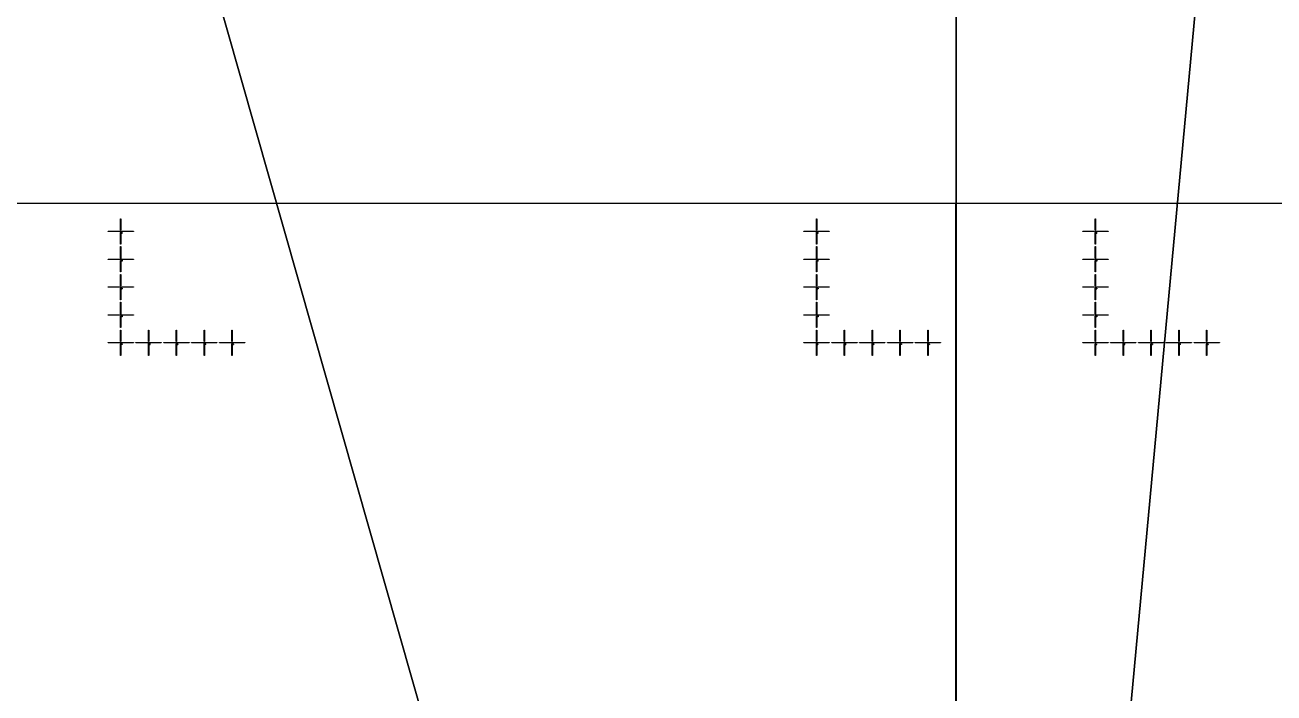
# Model space of a CAD drawing. Extents: x -25400 to 25400, y -24113 to 25400.
# Drawn here: x -6690 to 2285, y 13637 to 18440 of the extents above; entities that cross this region are included whole.
import ezdxf

# ---------------------------------------------------------------- set-up
doc = ezdxf.new("R2010")
doc.units = 0
for name, color, linetype in [('L0D0', 1, 'CONTINUOUS'), ('L1D0', 2, 'CONTINUOUS'), ('L3D0', 3, 'CONTINUOUS')]:
    doc.layers.add(name, color=color, linetype=linetype)

msp = doc.modelspace()

# ---------------------------------------------------------------- linework, layer by layer
at = {"layer": 'L0D0'}
for points in [[(0, 25400), (0, 0)], [(0, 0), (0, 25400)], [(2112.945, 22802.313), (0, 0), (-6266.882, 22025.807)], [(0, 0), (2112.945, 22802.313), (2156.161, 22798.267), (2199.368, 22794.139), (2242.568, 22789.93), (2285.759, 22785.638)], [(-6724.707, 21890.37), (-6683.205, 21903.077), (-6641.678, 21915.705), (-6600.127, 21928.254), (-6558.553, 21940.724), (-6516.956, 21953.116), (-6475.334, 21965.428), (-6433.69, 21977.662), (-6392.022, 21989.817), (-6350.332, 22001.893), (-6308.618, 22013.89), (-6266.882, 22025.807), (0, 0), (-13800.333, 18274.595)]]:
    msp.add_lwpolyline(points, dxfattribs=at)
at = {"layer": 'L1D0'}
for points in [[(-6002.75, 16963.85), (-6002.75, 17046.85), (-6000.25, 17046.85), (-6000.25, 16963.85)], [(-1002.75, 16963.85), (-1002.75, 17046.85), (-1000.25, 17046.85), (-1000.25, 16963.85)], [(1000.25, 16963.85), (1000.25, 17046.85), (1002.75, 17046.85), (1002.75, 16963.85)], [(-6092.5, 16954.6), (-6092.5, 16957.1), (-6009.5, 16957.1), (-6009.5, 16954.6)], [(-6001.7, 16950.85), (-6001.7, 16955.65), (-6006.5, 16955.65), (-6006.5, 16956.05), (-6001.7, 16956.05), (-6001.7, 16960.85), (-6001.3, 16960.85), (-6001.3, 16956.05), (-5996.5, 16956.05), (-5996.5, 16955.65), (-6001.3, 16955.65), (-6001.3, 16950.85)], [(-6002.75, 16864.85), (-6002.75, 16947.85), (-6000.25, 16947.85), (-6000.25, 16864.85)], [(-5995.5, 16945.294), (-5995.5, 16948.85), (-5991.056, 16948.85), (-5991.056, 16947.961), (-5994.611, 16947.961), (-5994.611, 16946.183), (-5991.944, 16946.183), (-5991.944, 16945.294)], [(-5995.5, 16942.628), (-5995.5, 16943.517), (-5991.944, 16943.517), (-5991.944, 16942.628)], [(-5993.5, 16954.6), (-5993.5, 16957.1), (-5910.5, 16957.1), (-5910.5, 16954.6)], [(-5991.944, 16943.517), (-5991.944, 16945.294), (-5991.056, 16945.294), (-5991.056, 16943.517)], [(-1092.5, 16954.6), (-1092.5, 16957.1), (-1009.5, 16957.1), (-1009.5, 16954.6)], [(-1001.7, 16950.85), (-1001.7, 16955.65), (-1006.5, 16955.65), (-1006.5, 16956.05), (-1001.7, 16956.05), (-1001.7, 16960.85), (-1001.3, 16960.85), (-1001.3, 16956.05), (-996.5, 16956.05), (-996.5, 16955.65), (-1001.3, 16955.65), (-1001.3, 16950.85)], [(-1002.75, 16864.85), (-1002.75, 16947.85), (-1000.25, 16947.85), (-1000.25, 16864.85)], [(-995.5, 16945.294), (-995.5, 16948.85), (-991.056, 16948.85), (-991.056, 16947.961), (-994.611, 16947.961), (-994.611, 16946.183), (-991.944, 16946.183), (-991.944, 16945.294)], [(-995.5, 16942.628), (-995.5, 16943.517), (-991.944, 16943.517), (-991.944, 16942.628)], [(-993.5, 16954.6), (-993.5, 16957.1), (-910.5, 16957.1), (-910.5, 16954.6)], [(-991.944, 16943.517), (-991.944, 16945.294), (-991.056, 16945.294), (-991.056, 16943.517)], [(910.5, 16954.6), (910.5, 16957.1), (993.5, 16957.1), (993.5, 16954.6)], [(1001.3, 16950.85), (1001.3, 16955.65), (996.5, 16955.65), (996.5, 16956.05), (1001.3, 16956.05), (1001.3, 16960.85), (1001.7, 16960.85), (1001.7, 16956.05), (1006.5, 16956.05), (1006.5, 16955.65), (1001.7, 16955.65), (1001.7, 16950.85)], [(1000.25, 16864.85), (1000.25, 16947.85), (1002.75, 16947.85), (1002.75, 16864.85)], [(1007.5, 16945.294), (1007.5, 16948.85), (1011.944, 16948.85), (1011.944, 16947.961), (1008.389, 16947.961), (1008.389, 16946.183), (1011.056, 16946.183), (1011.056, 16945.294)], [(1007.5, 16942.628), (1007.5, 16943.517), (1011.056, 16943.517), (1011.056, 16942.628)], [(1009.5, 16954.6), (1009.5, 16957.1), (1092.5, 16957.1), (1092.5, 16954.6)], [(1011.056, 16943.517), (1011.056, 16945.294), (1011.944, 16945.294), (1011.944, 16943.517)], [(-6002.75, 16763.85), (-6002.75, 16846.85), (-6000.25, 16846.85), (-6000.25, 16763.85)], [(-1002.75, 16763.85), (-1002.75, 16846.85), (-1000.25, 16846.85), (-1000.25, 16763.85)], [(1000.25, 16763.85), (1000.25, 16846.85), (1002.75, 16846.85), (1002.75, 16763.85)], [(-6092.5, 16754.6), (-6092.5, 16757.1), (-6009.5, 16757.1), (-6009.5, 16754.6)], [(-6001.7, 16750.85), (-6001.7, 16755.65), (-6006.5, 16755.65), (-6006.5, 16756.05), (-6001.7, 16756.05), (-6001.7, 16760.85), (-6001.3, 16760.85), (-6001.3, 16756.05), (-5996.5, 16756.05), (-5996.5, 16755.65), (-6001.3, 16755.65), (-6001.3, 16750.85)], [(-6002.75, 16664.85), (-6002.75, 16747.85), (-6000.25, 16747.85), (-6000.25, 16664.85)], [(-5992.833, 16742.628), (-5992.833, 16744.406), (-5995.5, 16744.406), (-5995.5, 16746.183), (-5994.611, 16746.183), (-5994.611, 16745.294), (-5992.833, 16745.294), (-5992.833, 16747.961), (-5993.722, 16747.961), (-5993.722, 16748.85), (-5991.944, 16748.85), (-5991.944, 16745.294), (-5991.056, 16745.294), (-5991.056, 16744.406), (-5991.944, 16744.406), (-5991.944, 16742.628)], [(-5994.611, 16746.183), (-5994.611, 16747.961), (-5993.722, 16747.961), (-5993.722, 16746.183)], [(-5993.5, 16754.6), (-5993.5, 16757.1), (-5910.5, 16757.1), (-5910.5, 16754.6)], [(-1092.5, 16754.6), (-1092.5, 16757.1), (-1009.5, 16757.1), (-1009.5, 16754.6)], [(-1001.7, 16750.85), (-1001.7, 16755.65), (-1006.5, 16755.65), (-1006.5, 16756.05), (-1001.7, 16756.05), (-1001.7, 16760.85), (-1001.3, 16760.85), (-1001.3, 16756.05), (-996.5, 16756.05), (-996.5, 16755.65), (-1001.3, 16755.65), (-1001.3, 16750.85)], [(-1002.75, 16664.85), (-1002.75, 16747.85), (-1000.25, 16747.85), (-1000.25, 16664.85)], [(-992.833, 16742.628), (-992.833, 16744.406), (-995.5, 16744.406), (-995.5, 16746.183), (-994.611, 16746.183), (-994.611, 16745.294), (-992.833, 16745.294), (-992.833, 16747.961), (-993.722, 16747.961), (-993.722, 16748.85), (-991.944, 16748.85), (-991.944, 16745.294), (-991.056, 16745.294), (-991.056, 16744.406), (-991.944, 16744.406), (-991.944, 16742.628)], [(-994.611, 16746.183), (-994.611, 16747.961), (-993.722, 16747.961), (-993.722, 16746.183)], [(-993.5, 16754.6), (-993.5, 16757.1), (-910.5, 16757.1), (-910.5, 16754.6)], [(910.5, 16754.6), (910.5, 16757.1), (993.5, 16757.1), (993.5, 16754.6)], [(1001.3, 16750.85), (1001.3, 16755.65), (996.5, 16755.65), (996.5, 16756.05), (1001.3, 16756.05), (1001.3, 16760.85), (1001.7, 16760.85), (1001.7, 16756.05), (1006.5, 16756.05), (1006.5, 16755.65), (1001.7, 16755.65), (1001.7, 16750.85)], [(1000.25, 16664.85), (1000.25, 16747.85), (1002.75, 16747.85), (1002.75, 16664.85)], [(1010.167, 16742.628), (1010.167, 16744.406), (1007.5, 16744.406), (1007.5, 16746.183), (1008.389, 16746.183), (1008.389, 16745.294), (1010.167, 16745.294), (1010.167, 16747.961), (1009.278, 16747.961), (1009.278, 16748.85), (1011.056, 16748.85), (1011.056, 16745.294), (1011.944, 16745.294), (1011.944, 16744.406), (1011.056, 16744.406), (1011.056, 16742.628)], [(1008.389, 16746.183), (1008.389, 16747.961), (1009.278, 16747.961), (1009.278, 16746.183)], [(1009.5, 16754.6), (1009.5, 16757.1), (1092.5, 16757.1), (1092.5, 16754.6)], [(-6002.75, 16563.85), (-6002.75, 16646.85), (-6000.25, 16646.85), (-6000.25, 16563.85)], [(-1002.75, 16563.85), (-1002.75, 16646.85), (-1000.25, 16646.85), (-1000.25, 16563.85)], [(1000.25, 16563.85), (1000.25, 16646.85), (1002.75, 16646.85), (1002.75, 16563.85)], [(-6092.5, 16554.6), (-6092.5, 16557.1), (-6009.5, 16557.1), (-6009.5, 16554.6)], [(-6001.7, 16550.85), (-6001.7, 16555.65), (-6006.5, 16555.65), (-6006.5, 16556.05), (-6001.7, 16556.05), (-6001.7, 16560.85), (-6001.3, 16560.85), (-6001.3, 16556.05), (-5996.5, 16556.05), (-5996.5, 16555.65), (-6001.3, 16555.65), (-6001.3, 16550.85)], [(-6002.75, 16464.85), (-6002.75, 16547.85), (-6000.25, 16547.85), (-6000.25, 16464.85)], [(-5995.5, 16547.961), (-5995.5, 16548.85), (-5991.944, 16548.85), (-5991.944, 16547.961)], [(-5995.5, 16542.628), (-5995.5, 16543.517), (-5991.944, 16543.517), (-5991.944, 16542.628)], [(-5994.611, 16545.294), (-5994.611, 16546.183), (-5991.944, 16546.183), (-5991.944, 16545.294)], [(-5993.5, 16554.6), (-5993.5, 16557.1), (-5910.5, 16557.1), (-5910.5, 16554.6)], [(-5991.944, 16546.183), (-5991.944, 16547.961), (-5991.056, 16547.961), (-5991.056, 16546.183)], [(-5991.944, 16543.517), (-5991.944, 16545.294), (-5991.056, 16545.294), (-5991.056, 16543.517)], [(-1092.5, 16554.6), (-1092.5, 16557.1), (-1009.5, 16557.1), (-1009.5, 16554.6)], [(-1001.7, 16550.85), (-1001.7, 16555.65), (-1006.5, 16555.65), (-1006.5, 16556.05), (-1001.7, 16556.05), (-1001.7, 16560.85), (-1001.3, 16560.85), (-1001.3, 16556.05), (-996.5, 16556.05), (-996.5, 16555.65), (-1001.3, 16555.65), (-1001.3, 16550.85)], [(-1002.75, 16464.85), (-1002.75, 16547.85), (-1000.25, 16547.85), (-1000.25, 16464.85)], [(-995.5, 16547.961), (-995.5, 16548.85), (-991.944, 16548.85), (-991.944, 16547.961)], [(-995.5, 16542.628), (-995.5, 16543.517), (-991.944, 16543.517), (-991.944, 16542.628)], [(-994.611, 16545.294), (-994.611, 16546.183), (-991.944, 16546.183), (-991.944, 16545.294)], [(-993.5, 16554.6), (-993.5, 16557.1), (-910.5, 16557.1), (-910.5, 16554.6)], [(-991.944, 16546.183), (-991.944, 16547.961), (-991.056, 16547.961), (-991.056, 16546.183)], [(-991.944, 16543.517), (-991.944, 16545.294), (-991.056, 16545.294), (-991.056, 16543.517)], [(910.5, 16554.6), (910.5, 16557.1), (993.5, 16557.1), (993.5, 16554.6)], [(1001.3, 16550.85), (1001.3, 16555.65), (996.5, 16555.65), (996.5, 16556.05), (1001.3, 16556.05), (1001.3, 16560.85), (1001.7, 16560.85), (1001.7, 16556.05), (1006.5, 16556.05), (1006.5, 16555.65), (1001.7, 16555.65), (1001.7, 16550.85)], [(1000.25, 16464.85), (1000.25, 16547.85), (1002.75, 16547.85), (1002.75, 16464.85)], [(1007.5, 16547.961), (1007.5, 16548.85), (1011.056, 16548.85), (1011.056, 16547.961)], [(1007.5, 16542.628), (1007.5, 16543.517), (1011.056, 16543.517), (1011.056, 16542.628)], [(1008.389, 16545.294), (1008.389, 16546.183), (1011.056, 16546.183), (1011.056, 16545.294)], [(1009.5, 16554.6), (1009.5, 16557.1), (1092.5, 16557.1), (1092.5, 16554.6)], [(1011.056, 16546.183), (1011.056, 16547.961), (1011.944, 16547.961), (1011.944, 16546.183)], [(1011.056, 16543.517), (1011.056, 16545.294), (1011.944, 16545.294), (1011.944, 16543.517)], [(-6002.75, 16363.85), (-6002.75, 16446.85), (-6000.25, 16446.85), (-6000.25, 16363.85)], [(-1002.75, 16363.85), (-1002.75, 16446.85), (-1000.25, 16446.85), (-1000.25, 16363.85)], [(1000.25, 16363.85), (1000.25, 16446.85), (1002.75, 16446.85), (1002.75, 16363.85)], [(-6092.5, 16354.6), (-6092.5, 16357.1), (-6009.5, 16357.1), (-6009.5, 16354.6)], [(-6001.7, 16350.85), (-6001.7, 16355.65), (-6006.5, 16355.65), (-6006.5, 16356.05), (-6001.7, 16356.05), (-6001.7, 16360.85), (-6001.3, 16360.85), (-6001.3, 16356.05), (-5996.5, 16356.05), (-5996.5, 16355.65), (-6001.3, 16355.65), (-6001.3, 16350.85)], [(-6002.75, 16264.85), (-6002.75, 16347.85), (-6000.25, 16347.85), (-6000.25, 16264.85)], [(-5995.5, 16347.072), (-5995.5, 16347.961), (-5994.611, 16347.961), (-5994.611, 16347.072)], [(-5995.5, 16342.628), (-5995.5, 16344.406), (-5994.611, 16344.406), (-5994.611, 16343.517), (-5991.056, 16343.517), (-5991.056, 16342.628)], [(-5994.611, 16347.961), (-5994.611, 16348.85), (-5991.944, 16348.85), (-5991.944, 16347.961)], [(-5994.611, 16344.406), (-5994.611, 16345.294), (-5992.833, 16345.294), (-5992.833, 16344.406)], [(-5993.5, 16354.6), (-5993.5, 16357.1), (-5910.5, 16357.1), (-5910.5, 16354.6)], [(-5992.833, 16345.294), (-5992.833, 16346.183), (-5991.944, 16346.183), (-5991.944, 16345.294)], [(-5991.944, 16346.183), (-5991.944, 16347.961), (-5991.056, 16347.961), (-5991.056, 16346.183)], [(-1092.5, 16354.6), (-1092.5, 16357.1), (-1009.5, 16357.1), (-1009.5, 16354.6)], [(-1001.7, 16350.85), (-1001.7, 16355.65), (-1006.5, 16355.65), (-1006.5, 16356.05), (-1001.7, 16356.05), (-1001.7, 16360.85), (-1001.3, 16360.85), (-1001.3, 16356.05), (-996.5, 16356.05), (-996.5, 16355.65), (-1001.3, 16355.65), (-1001.3, 16350.85)], [(-1002.75, 16264.85), (-1002.75, 16347.85), (-1000.25, 16347.85), (-1000.25, 16264.85)], [(-995.5, 16347.072), (-995.5, 16347.961), (-994.611, 16347.961), (-994.611, 16347.072)], [(-995.5, 16342.628), (-995.5, 16344.406), (-994.611, 16344.406), (-994.611, 16343.517), (-991.056, 16343.517), (-991.056, 16342.628)], [(-994.611, 16347.961), (-994.611, 16348.85), (-991.944, 16348.85), (-991.944, 16347.961)], [(-994.611, 16344.406), (-994.611, 16345.294), (-992.833, 16345.294), (-992.833, 16344.406)], [(-993.5, 16354.6), (-993.5, 16357.1), (-910.5, 16357.1), (-910.5, 16354.6)], [(-992.833, 16345.294), (-992.833, 16346.183), (-991.944, 16346.183), (-991.944, 16345.294)], [(-991.944, 16346.183), (-991.944, 16347.961), (-991.056, 16347.961), (-991.056, 16346.183)], [(910.5, 16354.6), (910.5, 16357.1), (993.5, 16357.1), (993.5, 16354.6)], [(1001.3, 16350.85), (1001.3, 16355.65), (996.5, 16355.65), (996.5, 16356.05), (1001.3, 16356.05), (1001.3, 16360.85), (1001.7, 16360.85), (1001.7, 16356.05), (1006.5, 16356.05), (1006.5, 16355.65), (1001.7, 16355.65), (1001.7, 16350.85)], [(1000.25, 16264.85), (1000.25, 16347.85), (1002.75, 16347.85), (1002.75, 16264.85)], [(1007.5, 16347.072), (1007.5, 16347.961), (1008.389, 16347.961), (1008.389, 16347.072)], [(1007.5, 16342.628), (1007.5, 16344.406), (1008.389, 16344.406), (1008.389, 16343.517), (1011.944, 16343.517), (1011.944, 16342.628)], [(1008.389, 16347.961), (1008.389, 16348.85), (1011.056, 16348.85), (1011.056, 16347.961)], [(1008.389, 16344.406), (1008.389, 16345.294), (1010.167, 16345.294), (1010.167, 16344.406)], [(1009.5, 16354.6), (1009.5, 16357.1), (1092.5, 16357.1), (1092.5, 16354.6)], [(1010.167, 16345.294), (1010.167, 16346.183), (1011.056, 16346.183), (1011.056, 16345.294)], [(1011.056, 16346.183), (1011.056, 16347.961), (1011.944, 16347.961), (1011.944, 16346.183)], [(-6002.75, 16163.85), (-6002.75, 16246.85), (-6000.25, 16246.85), (-6000.25, 16163.85)], [(-5802.75, 16163.85), (-5802.75, 16246.85), (-5800.25, 16246.85), (-5800.25, 16163.85)], [(-5602.75, 16163.85), (-5602.75, 16246.85), (-5600.25, 16246.85), (-5600.25, 16163.85)], [(-5402.75, 16163.85), (-5402.75, 16246.85), (-5400.25, 16246.85), (-5400.25, 16163.85)], [(-5202.75, 16163.85), (-5202.75, 16246.85), (-5200.25, 16246.85), (-5200.25, 16163.85)], [(-1002.75, 16163.85), (-1002.75, 16246.85), (-1000.25, 16246.85), (-1000.25, 16163.85)], [(-802.75, 16163.85), (-802.75, 16246.85), (-800.25, 16246.85), (-800.25, 16163.85)], [(-602.75, 16163.85), (-602.75, 16246.85), (-600.25, 16246.85), (-600.25, 16163.85)], [(-402.75, 16163.85), (-402.75, 16246.85), (-400.25, 16246.85), (-400.25, 16163.85)], [(-202.75, 16163.85), (-202.75, 16246.85), (-200.25, 16246.85), (-200.25, 16163.85)], [(1000.25, 16163.85), (1000.25, 16246.85), (1002.75, 16246.85), (1002.75, 16163.85)], [(1200.25, 16163.85), (1200.25, 16246.85), (1202.75, 16246.85), (1202.75, 16163.85)], [(1400.25, 16163.85), (1400.25, 16246.85), (1402.75, 16246.85), (1402.75, 16163.85)], [(1600.25, 16163.85), (1600.25, 16246.85), (1602.75, 16246.85), (1602.75, 16163.85)], [(1800.25, 16163.85), (1800.25, 16246.85), (1802.75, 16246.85), (1802.75, 16163.85)], [(-6092.5, 16154.6), (-6092.5, 16157.1), (-6009.5, 16157.1), (-6009.5, 16154.6)], [(-6001.7, 16150.85), (-6001.7, 16155.65), (-6006.5, 16155.65), (-6006.5, 16156.05), (-6001.7, 16156.05), (-6001.7, 16160.85), (-6001.3, 16160.85), (-6001.3, 16156.05), (-5996.5, 16156.05), (-5996.5, 16155.65), (-6001.3, 16155.65), (-6001.3, 16150.85)], [(-5993.5, 16154.6), (-5993.5, 16157.1), (-5910.5, 16157.1), (-5910.5, 16154.6)], [(-5892.5, 16154.6), (-5892.5, 16157.1), (-5809.5, 16157.1), (-5809.5, 16154.6)], [(-5801.7, 16150.85), (-5801.7, 16155.65), (-5806.5, 16155.65), (-5806.5, 16156.05), (-5801.7, 16156.05), (-5801.7, 16160.85), (-5801.3, 16160.85), (-5801.3, 16156.05), (-5796.5, 16156.05), (-5796.5, 16155.65), (-5801.3, 16155.65), (-5801.3, 16150.85)], [(-5793.5, 16154.6), (-5793.5, 16157.1), (-5710.5, 16157.1), (-5710.5, 16154.6)], [(-5692.5, 16154.6), (-5692.5, 16157.1), (-5609.5, 16157.1), (-5609.5, 16154.6)], [(-5601.7, 16150.85), (-5601.7, 16155.65), (-5606.5, 16155.65), (-5606.5, 16156.05), (-5601.7, 16156.05), (-5601.7, 16160.85), (-5601.3, 16160.85), (-5601.3, 16156.05), (-5596.5, 16156.05), (-5596.5, 16155.65), (-5601.3, 16155.65), (-5601.3, 16150.85)], [(-5593.5, 16154.6), (-5593.5, 16157.1), (-5510.5, 16157.1), (-5510.5, 16154.6)], [(-5492.5, 16154.6), (-5492.5, 16157.1), (-5409.5, 16157.1), (-5409.5, 16154.6)], [(-5401.7, 16150.85), (-5401.7, 16155.65), (-5406.5, 16155.65), (-5406.5, 16156.05), (-5401.7, 16156.05), (-5401.7, 16160.85), (-5401.3, 16160.85), (-5401.3, 16156.05), (-5396.5, 16156.05), (-5396.5, 16155.65), (-5401.3, 16155.65), (-5401.3, 16150.85)], [(-5393.5, 16154.6), (-5393.5, 16157.1), (-5310.5, 16157.1), (-5310.5, 16154.6)], [(-5292.5, 16154.6), (-5292.5, 16157.1), (-5209.5, 16157.1), (-5209.5, 16154.6)], [(-5201.7, 16150.85), (-5201.7, 16155.65), (-5206.5, 16155.65), (-5206.5, 16156.05), (-5201.7, 16156.05), (-5201.7, 16160.85), (-5201.3, 16160.85), (-5201.3, 16156.05), (-5196.5, 16156.05), (-5196.5, 16155.65), (-5201.3, 16155.65), (-5201.3, 16150.85)], [(-5193.5, 16154.6), (-5193.5, 16157.1), (-5110.5, 16157.1), (-5110.5, 16154.6)], [(-1092.5, 16154.6), (-1092.5, 16157.1), (-1009.5, 16157.1), (-1009.5, 16154.6)], [(-1001.7, 16150.85), (-1001.7, 16155.65), (-1006.5, 16155.65), (-1006.5, 16156.05), (-1001.7, 16156.05), (-1001.7, 16160.85), (-1001.3, 16160.85), (-1001.3, 16156.05), (-996.5, 16156.05), (-996.5, 16155.65), (-1001.3, 16155.65), (-1001.3, 16150.85)], [(-993.5, 16154.6), (-993.5, 16157.1), (-910.5, 16157.1), (-910.5, 16154.6)], [(-892.5, 16154.6), (-892.5, 16157.1), (-809.5, 16157.1), (-809.5, 16154.6)], [(-801.7, 16150.85), (-801.7, 16155.65), (-806.5, 16155.65), (-806.5, 16156.05), (-801.7, 16156.05), (-801.7, 16160.85), (-801.3, 16160.85), (-801.3, 16156.05), (-796.5, 16156.05), (-796.5, 16155.65), (-801.3, 16155.65), (-801.3, 16150.85)], [(-793.5, 16154.6), (-793.5, 16157.1), (-710.5, 16157.1), (-710.5, 16154.6)], [(-692.5, 16154.6), (-692.5, 16157.1), (-609.5, 16157.1), (-609.5, 16154.6)], [(-601.7, 16150.85), (-601.7, 16155.65), (-606.5, 16155.65), (-606.5, 16156.05), (-601.7, 16156.05), (-601.7, 16160.85), (-601.3, 16160.85), (-601.3, 16156.05), (-596.5, 16156.05), (-596.5, 16155.65), (-601.3, 16155.65), (-601.3, 16150.85)], [(-593.5, 16154.6), (-593.5, 16157.1), (-510.5, 16157.1), (-510.5, 16154.6)], [(-492.5, 16154.6), (-492.5, 16157.1), (-409.5, 16157.1), (-409.5, 16154.6)], [(-401.7, 16150.85), (-401.7, 16155.65), (-406.5, 16155.65), (-406.5, 16156.05), (-401.7, 16156.05), (-401.7, 16160.85), (-401.3, 16160.85), (-401.3, 16156.05), (-396.5, 16156.05), (-396.5, 16155.65), (-401.3, 16155.65), (-401.3, 16150.85)], [(-393.5, 16154.6), (-393.5, 16157.1), (-310.5, 16157.1), (-310.5, 16154.6)], [(-292.5, 16154.6), (-292.5, 16157.1), (-209.5, 16157.1), (-209.5, 16154.6)], [(-201.7, 16150.85), (-201.7, 16155.65), (-206.5, 16155.65), (-206.5, 16156.05), (-201.7, 16156.05), (-201.7, 16160.85), (-201.3, 16160.85), (-201.3, 16156.05), (-196.5, 16156.05), (-196.5, 16155.65), (-201.3, 16155.65), (-201.3, 16150.85)], [(-193.5, 16154.6), (-193.5, 16157.1), (-110.5, 16157.1), (-110.5, 16154.6)], [(910.5, 16154.6), (910.5, 16157.1), (993.5, 16157.1), (993.5, 16154.6)], [(1001.3, 16150.85), (1001.3, 16155.65), (996.5, 16155.65), (996.5, 16156.05), (1001.3, 16156.05), (1001.3, 16160.85), (1001.7, 16160.85), (1001.7, 16156.05), (1006.5, 16156.05), (1006.5, 16155.65), (1001.7, 16155.65), (1001.7, 16150.85)], [(1009.5, 16154.6), (1009.5, 16157.1), (1092.5, 16157.1), (1092.5, 16154.6)], [(1110.5, 16154.6), (1110.5, 16157.1), (1193.5, 16157.1), (1193.5, 16154.6)], [(1201.3, 16150.85), (1201.3, 16155.65), (1196.5, 16155.65), (1196.5, 16156.05), (1201.3, 16156.05), (1201.3, 16160.85), (1201.7, 16160.85), (1201.7, 16156.05), (1206.5, 16156.05), (1206.5, 16155.65), (1201.7, 16155.65), (1201.7, 16150.85)], [(1209.5, 16154.6), (1209.5, 16157.1), (1292.5, 16157.1), (1292.5, 16154.6)], [(1310.5, 16154.6), (1310.5, 16157.1), (1393.5, 16157.1), (1393.5, 16154.6)], [(1401.3, 16150.85), (1401.3, 16155.65), (1396.5, 16155.65), (1396.5, 16156.05), (1401.3, 16156.05), (1401.3, 16160.85), (1401.7, 16160.85), (1401.7, 16156.05), (1406.5, 16156.05), (1406.5, 16155.65), (1401.7, 16155.65), (1401.7, 16150.85)], [(1409.5, 16154.6), (1409.5, 16157.1), (1492.5, 16157.1), (1492.5, 16154.6)], [(1510.5, 16154.6), (1510.5, 16157.1), (1593.5, 16157.1), (1593.5, 16154.6)], [(1601.3, 16150.85), (1601.3, 16155.65), (1596.5, 16155.65), (1596.5, 16156.05), (1601.3, 16156.05), (1601.3, 16160.85), (1601.7, 16160.85), (1601.7, 16156.05), (1606.5, 16156.05), (1606.5, 16155.65), (1601.7, 16155.65), (1601.7, 16150.85)], [(1609.5, 16154.6), (1609.5, 16157.1), (1692.5, 16157.1), (1692.5, 16154.6)], [(1710.5, 16154.6), (1710.5, 16157.1), (1793.5, 16157.1), (1793.5, 16154.6)], [(1801.3, 16150.85), (1801.3, 16155.65), (1796.5, 16155.65), (1796.5, 16156.05), (1801.3, 16156.05), (1801.3, 16160.85), (1801.7, 16160.85), (1801.7, 16156.05), (1806.5, 16156.05), (1806.5, 16155.65), (1801.7, 16155.65), (1801.7, 16150.85)], [(1809.5, 16154.6), (1809.5, 16157.1), (1892.5, 16157.1), (1892.5, 16154.6)], [(-6002.75, 16064.85), (-6002.75, 16147.85), (-6000.25, 16147.85), (-6000.25, 16064.85)], [(-5994.611, 16142.628), (-5994.611, 16143.517), (-5993.722, 16143.517), (-5993.722, 16147.072), (-5994.611, 16147.072), (-5994.611, 16147.961), (-5993.722, 16147.961), (-5993.722, 16148.85), (-5992.833, 16148.85), (-5992.833, 16143.517), (-5991.944, 16143.517), (-5991.944, 16142.628)], [(-5802.75, 16064.85), (-5802.75, 16147.85), (-5800.25, 16147.85), (-5800.25, 16064.85)], [(-5795.5, 16147.072), (-5795.5, 16147.961), (-5794.611, 16147.961), (-5794.611, 16147.072)], [(-5795.5, 16142.628), (-5795.5, 16144.406), (-5794.611, 16144.406), (-5794.611, 16143.517), (-5791.056, 16143.517), (-5791.056, 16142.628)], [(-5794.611, 16147.961), (-5794.611, 16148.85), (-5791.944, 16148.85), (-5791.944, 16147.961)], [(-5794.611, 16144.406), (-5794.611, 16145.294), (-5792.833, 16145.294), (-5792.833, 16144.406)], [(-5792.833, 16145.294), (-5792.833, 16146.183), (-5791.944, 16146.183), (-5791.944, 16145.294)], [(-5791.944, 16146.183), (-5791.944, 16147.961), (-5791.056, 16147.961), (-5791.056, 16146.183)], [(-5602.75, 16064.85), (-5602.75, 16147.85), (-5600.25, 16147.85), (-5600.25, 16064.85)], [(-5595.5, 16147.961), (-5595.5, 16148.85), (-5591.944, 16148.85), (-5591.944, 16147.961)], [(-5595.5, 16142.628), (-5595.5, 16143.517), (-5591.944, 16143.517), (-5591.944, 16142.628)], [(-5594.611, 16145.294), (-5594.611, 16146.183), (-5591.944, 16146.183), (-5591.944, 16145.294)], [(-5591.944, 16146.183), (-5591.944, 16147.961), (-5591.056, 16147.961), (-5591.056, 16146.183)], [(-5591.944, 16143.517), (-5591.944, 16145.294), (-5591.056, 16145.294), (-5591.056, 16143.517)], [(-5402.75, 16064.85), (-5402.75, 16147.85), (-5400.25, 16147.85), (-5400.25, 16064.85)], [(-5392.833, 16142.628), (-5392.833, 16144.406), (-5395.5, 16144.406), (-5395.5, 16146.183), (-5394.611, 16146.183), (-5394.611, 16145.294), (-5392.833, 16145.294), (-5392.833, 16147.961), (-5393.722, 16147.961), (-5393.722, 16148.85), (-5391.944, 16148.85), (-5391.944, 16145.294), (-5391.056, 16145.294), (-5391.056, 16144.406), (-5391.944, 16144.406), (-5391.944, 16142.628)], [(-5394.611, 16146.183), (-5394.611, 16147.961), (-5393.722, 16147.961), (-5393.722, 16146.183)], [(-5202.75, 16064.85), (-5202.75, 16147.85), (-5200.25, 16147.85), (-5200.25, 16064.85)], [(-5195.5, 16145.294), (-5195.5, 16148.85), (-5191.056, 16148.85), (-5191.056, 16147.961), (-5194.611, 16147.961), (-5194.611, 16146.183), (-5191.944, 16146.183), (-5191.944, 16145.294)], [(-5195.5, 16142.628), (-5195.5, 16143.517), (-5191.944, 16143.517), (-5191.944, 16142.628)], [(-5191.944, 16143.517), (-5191.944, 16145.294), (-5191.056, 16145.294), (-5191.056, 16143.517)], [(-1002.75, 16064.85), (-1002.75, 16147.85), (-1000.25, 16147.85), (-1000.25, 16064.85)], [(-994.611, 16142.628), (-994.611, 16143.517), (-993.722, 16143.517), (-993.722, 16147.072), (-994.611, 16147.072), (-994.611, 16147.961), (-993.722, 16147.961), (-993.722, 16148.85), (-992.833, 16148.85), (-992.833, 16143.517), (-991.944, 16143.517), (-991.944, 16142.628)], [(-802.75, 16064.85), (-802.75, 16147.85), (-800.25, 16147.85), (-800.25, 16064.85)], [(-795.5, 16147.072), (-795.5, 16147.961), (-794.611, 16147.961), (-794.611, 16147.072)], [(-795.5, 16142.628), (-795.5, 16144.406), (-794.611, 16144.406), (-794.611, 16143.517), (-791.056, 16143.517), (-791.056, 16142.628)], [(-794.611, 16147.961), (-794.611, 16148.85), (-791.944, 16148.85), (-791.944, 16147.961)], [(-794.611, 16144.406), (-794.611, 16145.294), (-792.833, 16145.294), (-792.833, 16144.406)], [(-792.833, 16145.294), (-792.833, 16146.183), (-791.944, 16146.183), (-791.944, 16145.294)], [(-791.944, 16146.183), (-791.944, 16147.961), (-791.056, 16147.961), (-791.056, 16146.183)], [(-602.75, 16064.85), (-602.75, 16147.85), (-600.25, 16147.85), (-600.25, 16064.85)], [(-595.5, 16147.961), (-595.5, 16148.85), (-591.944, 16148.85), (-591.944, 16147.961)], [(-595.5, 16142.628), (-595.5, 16143.517), (-591.944, 16143.517), (-591.944, 16142.628)], [(-594.611, 16145.294), (-594.611, 16146.183), (-591.944, 16146.183), (-591.944, 16145.294)], [(-591.944, 16146.183), (-591.944, 16147.961), (-591.056, 16147.961), (-591.056, 16146.183)], [(-591.944, 16143.517), (-591.944, 16145.294), (-591.056, 16145.294), (-591.056, 16143.517)], [(-402.75, 16064.85), (-402.75, 16147.85), (-400.25, 16147.85), (-400.25, 16064.85)], [(-392.833, 16142.628), (-392.833, 16144.406), (-395.5, 16144.406), (-395.5, 16146.183), (-394.611, 16146.183), (-394.611, 16145.294), (-392.833, 16145.294), (-392.833, 16147.961), (-393.722, 16147.961), (-393.722, 16148.85), (-391.944, 16148.85), (-391.944, 16145.294), (-391.056, 16145.294), (-391.056, 16144.406), (-391.944, 16144.406), (-391.944, 16142.628)], [(-394.611, 16146.183), (-394.611, 16147.961), (-393.722, 16147.961), (-393.722, 16146.183)], [(-202.75, 16064.85), (-202.75, 16147.85), (-200.25, 16147.85), (-200.25, 16064.85)], [(-195.5, 16145.294), (-195.5, 16148.85), (-191.056, 16148.85), (-191.056, 16147.961), (-194.611, 16147.961), (-194.611, 16146.183), (-191.944, 16146.183), (-191.944, 16145.294)], [(-195.5, 16142.628), (-195.5, 16143.517), (-191.944, 16143.517), (-191.944, 16142.628)], [(-191.944, 16143.517), (-191.944, 16145.294), (-191.056, 16145.294), (-191.056, 16143.517)], [(1000.25, 16064.85), (1000.25, 16147.85), (1002.75, 16147.85), (1002.75, 16064.85)], [(1008.389, 16142.628), (1008.389, 16143.517), (1009.278, 16143.517), (1009.278, 16147.072), (1008.389, 16147.072), (1008.389, 16147.961), (1009.278, 16147.961), (1009.278, 16148.85), (1010.167, 16148.85), (1010.167, 16143.517), (1011.056, 16143.517), (1011.056, 16142.628)], [(1200.25, 16064.85), (1200.25, 16147.85), (1202.75, 16147.85), (1202.75, 16064.85)], [(1207.5, 16147.072), (1207.5, 16147.961), (1208.389, 16147.961), (1208.389, 16147.072)], [(1207.5, 16142.628), (1207.5, 16144.406), (1208.389, 16144.406), (1208.389, 16143.517), (1211.944, 16143.517), (1211.944, 16142.628)], [(1208.389, 16147.961), (1208.389, 16148.85), (1211.056, 16148.85), (1211.056, 16147.961)], [(1208.389, 16144.406), (1208.389, 16145.294), (1210.167, 16145.294), (1210.167, 16144.406)], [(1210.167, 16145.294), (1210.167, 16146.183), (1211.056, 16146.183), (1211.056, 16145.294)], [(1211.056, 16146.183), (1211.056, 16147.961), (1211.944, 16147.961), (1211.944, 16146.183)], [(1400.25, 16064.85), (1400.25, 16147.85), (1402.75, 16147.85), (1402.75, 16064.85)], [(1407.5, 16147.961), (1407.5, 16148.85), (1411.056, 16148.85), (1411.056, 16147.961)], [(1407.5, 16142.628), (1407.5, 16143.517), (1411.056, 16143.517), (1411.056, 16142.628)], [(1408.389, 16145.294), (1408.389, 16146.183), (1411.056, 16146.183), (1411.056, 16145.294)], [(1411.056, 16146.183), (1411.056, 16147.961), (1411.944, 16147.961), (1411.944, 16146.183)], [(1411.056, 16143.517), (1411.056, 16145.294), (1411.944, 16145.294), (1411.944, 16143.517)], [(1600.25, 16064.85), (1600.25, 16147.85), (1602.75, 16147.85), (1602.75, 16064.85)], [(1610.167, 16142.628), (1610.167, 16144.406), (1607.5, 16144.406), (1607.5, 16146.183), (1608.389, 16146.183), (1608.389, 16145.294), (1610.167, 16145.294), (1610.167, 16147.961), (1609.278, 16147.961), (1609.278, 16148.85), (1611.056, 16148.85), (1611.056, 16145.294), (1611.944, 16145.294), (1611.944, 16144.406), (1611.056, 16144.406), (1611.056, 16142.628)], [(1608.389, 16146.183), (1608.389, 16147.961), (1609.278, 16147.961), (1609.278, 16146.183)], [(1800.25, 16064.85), (1800.25, 16147.85), (1802.75, 16147.85), (1802.75, 16064.85)], [(1807.5, 16145.294), (1807.5, 16148.85), (1811.944, 16148.85), (1811.944, 16147.961), (1808.389, 16147.961), (1808.389, 16146.183), (1811.056, 16146.183), (1811.056, 16145.294)], [(1807.5, 16142.628), (1807.5, 16143.517), (1811.056, 16143.517), (1811.056, 16142.628)], [(1811.056, 16143.517), (1811.056, 16145.294), (1811.944, 16145.294), (1811.944, 16143.517)]]:
    msp.add_lwpolyline(points, close=True, dxfattribs=at)
at = {"layer": 'L3D0'}
for points in [[(-14007.5, 17158.85), (14007.5, 17158.85), (14007.5, 10155.85), (21010.5, 10155.85), (21010.5, -10856.15), (14007.5, -10856.15), (14007.5, -17859.15), (-14007.5, -17859.15)], [(-7001.5, 10155.85), (-1.5, 10155.85), (1.5, 10155.85), (7001.5, 10155.85), (7004.5, 10155.85), (14004.5, 10155.85), (14004.5, 17155.85), (7004.5, 17155.85), (7004.5, 10155.85), (7001.5, 10155.85), (7001.5, 17155.85), (1.5, 17155.85), (1.5, 10155.85), (-1.5, 10155.85), (-1.5, 17155.85), (-7001.5, 17155.85)]]:
    msp.add_lwpolyline(points, dxfattribs=at)

doc.saveas('drawing.dxf')
